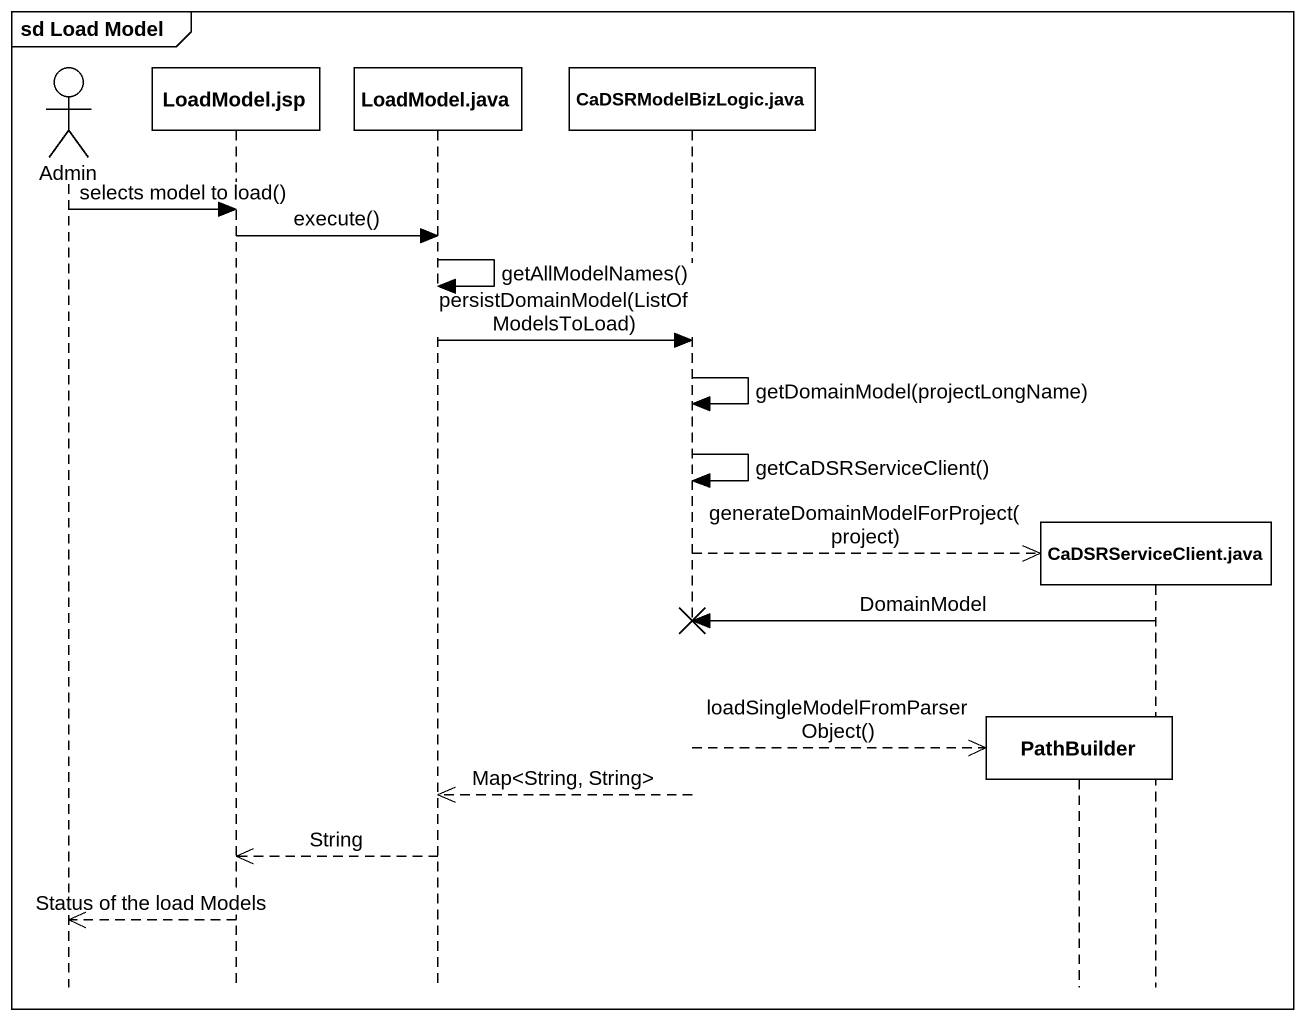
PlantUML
@startuml
mainframe sd Load Model
hide footbox
actor Admin
participant "LoadModel.jsp" as LoadModel_jsp
participant "LoadModel.java" as LoadModel_java
participant "CaDSRModelBizLogic.java" as CaDSRModelBizLogic_java
participant PathBuilder
participant "CaDSRServiceClient.java" as CaDSRServiceClient_java

Admin -> LoadModel_jsp : selects model to load()
LoadModel_jsp -> LoadModel_java : execute()
LoadModel_java -> LoadModel_java : getAllModelNames()
LoadModel_java -> CaDSRModelBizLogic_java : persistDomainModel(ListOfModelsToLoad)
CaDSRModelBizLogic_java -> CaDSRModelBizLogic_java : getDomainModel(projectLongName)
CaDSRModelBizLogic_java -> CaDSRModelBizLogic_java : getCaDSRServiceClient()
CaDSRModelBizLogic_java -->> CaDSRServiceClient_java ** : generateDomainModelForProject(project)
CaDSRServiceClient_java -> CaDSRModelBizLogic_java !! : DomainModel
CaDSRModelBizLogic_java -->> PathBuilder ** : loadSingleModelFromParserObject()
CaDSRModelBizLogic_java -->> LoadModel_java : Map<String, String>
LoadModel_java -->> LoadModel_jsp : String
LoadModel_jsp -->> Admin : Status of the load Models
@enduml
